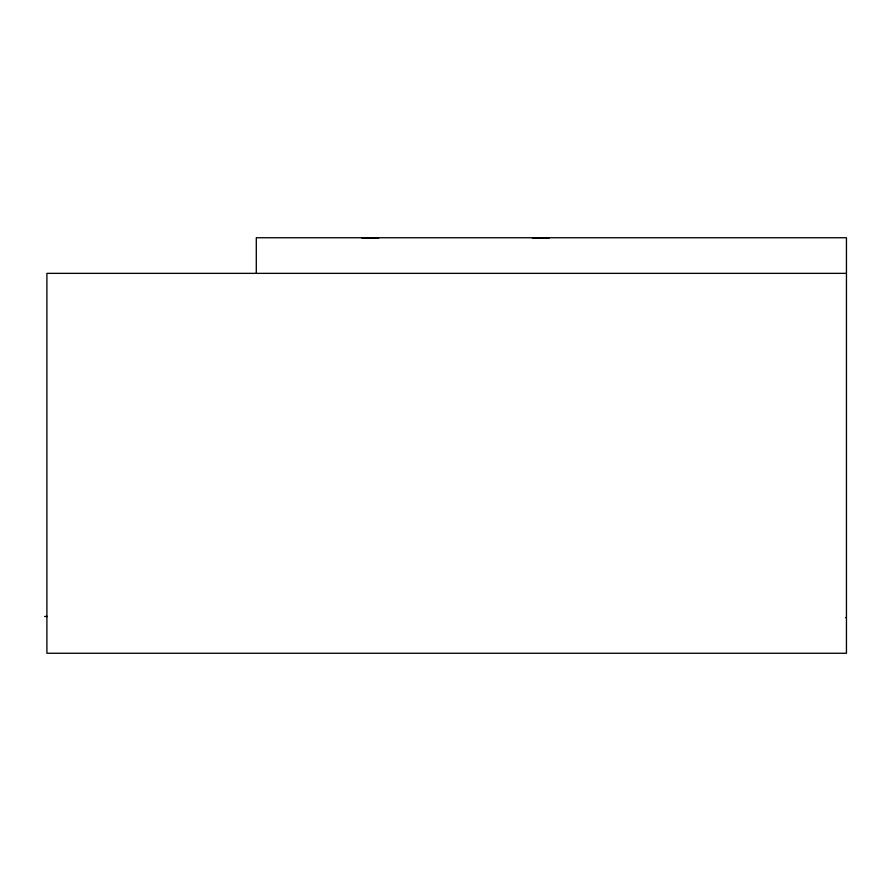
<?xml version="1.0" encoding="UTF-8"?>
<svg xmlns="http://www.w3.org/2000/svg" width="891" height="891" viewBox="0 0 891 891"><rect width="100%" height="100%" fill="white"/><g stroke="black" fill="none" stroke-linecap="round" stroke-linejoin="round"><path stroke-width="1.34" d="M362.058 238.331L378.642 238.331M532.406 238.331L548.99 238.331M846.45 273.359L46.9 273.359L46.9 653.259L846.45 653.259L846.45 237.741L256.296 237.741L256.296 273.359M44.55 616.461L47.334 616.461M845.682 617.641L846.45 617.641"/></g></svg>
